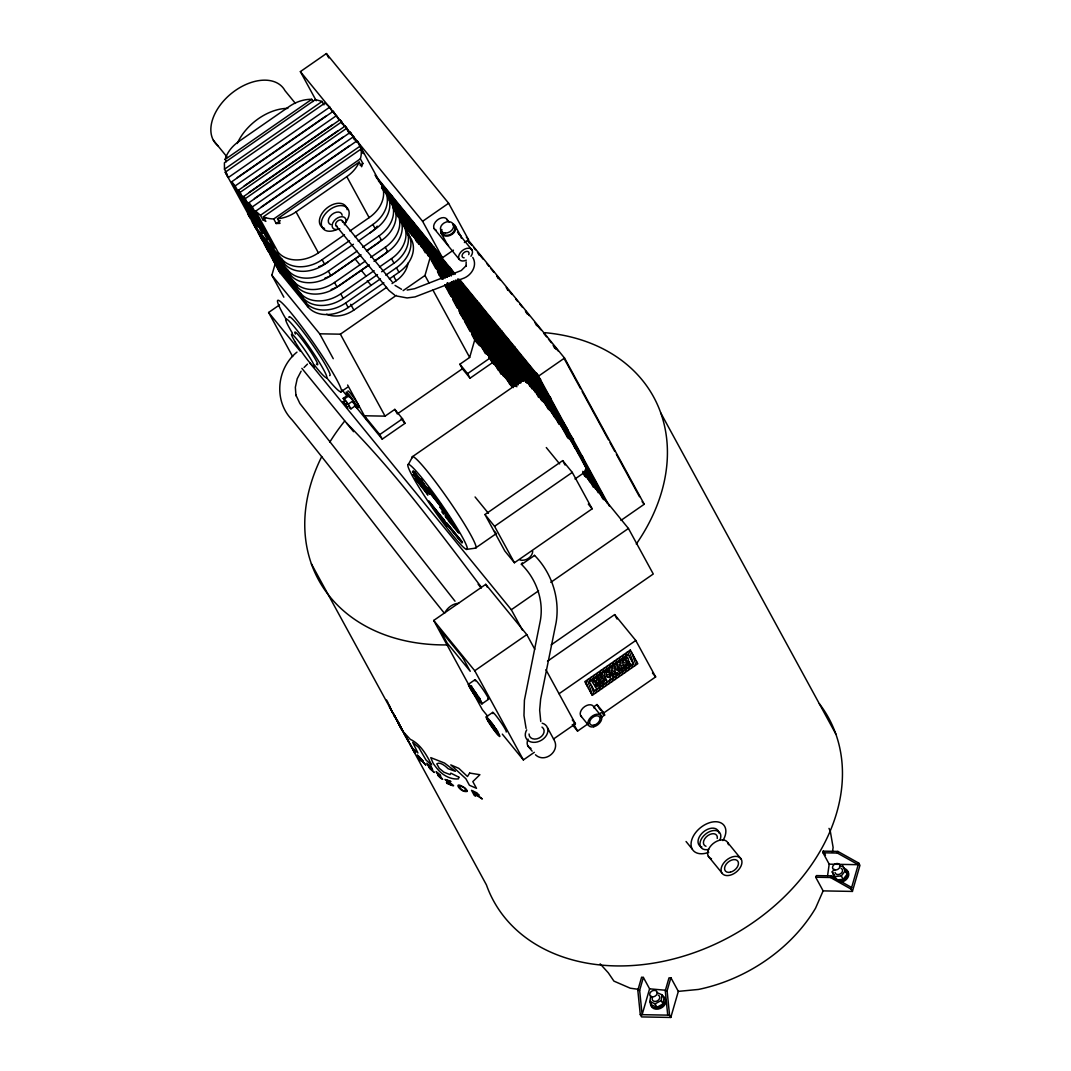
<?xml version="1.0" encoding="UTF-8"?>
<svg xmlns="http://www.w3.org/2000/svg" width="1071" height="1071" viewBox="0 0 1071 1071"><rect width="100%" height="100%" fill="white"/><g stroke="black" fill="none" stroke-linecap="round" stroke-linejoin="round"><path stroke-width="1.5" d="M827.588 875.609L829.195 864.163L822.997 852.784L823.224 851.15L837.857 851.418L858.701 863.065L859.946 865.341L852.409 891.42L823.13 890.885L815.687 877.229L816.397 875.596L830.909 875.864L851.632 887.511M832.448 852.168L833.118 847.429L830.253 830.989L828.994 828.392M656.818 992.496L662.065 994.839L663.926 998.252L663.056 1003.929L656.951 1007.262L651.704 1004.919L649.843 1001.505L650.713 995.829M663.056 1003.929L661.195 1000.515L662.065 994.839M283.842 297.189L271.86 275.234L275.421 262.944M403.138 290.629L424.973 275.488L430.301 257.04L400.152 220.117M470.062 378.183L462.377 368.772L459.901 364.22L469.66 357.446L474.989 339.012L490.344 357.834L467.572 373.632L470.062 378.183L492.834 362.386M667.728 1015.134L665.278 990.715L668.987 977.89L670.888 977.716L678.331 991.371L670.794 1017.45L641.529 1016.915L640.284 1014.639L637.821 990.327L641.609 977.18L643.376 977.421L649.588 988.814L642.118 1014.665L639.641 990.354L643.376 977.421M670.794 1017.45L669.549 1015.174L667.113 990.755L670.888 977.716M822.997 852.784L837.388 853.052L837.857 851.418M815.687 877.229L830.44 877.497L830.909 875.864M852.409 891.42L851.164 889.144L858.701 863.065M361.007 149.07A31.019 23.522 -28.6 0 1 360.365 158.843L362.841 163.394L361.637 166.701L359.16 162.149L277.509 218.805L280 223.37L276.211 223.518L273.721 218.966A31.019 23.522 -28.6 0 1 263.359 216.824L265.849 221.376L262.917 219.85L260.44 215.298L255.701 211.148L357.205 140.703L363.484 153.622L361.007 149.07L263.359 216.824M599.814 682.508L599.773 683.646A2.008 1.299 -39.2 0 0 600.269 684.061A1.58 1.017 -39.2 0 0 600.844 684.101L601.795 683.713A3.026 1.955 -39.2 0 0 602.812 682.896L602.853 681.41L601.393 682.414L602.504 682.495L601.808 683.218L600.376 682.977L602.451 680.969L600.416 681.758M823.13 890.885L815.567 908.168A143.166 108.532 -28.6 0 1 698.439 989.443L678.331 991.371M586.038 683.927L588.046 679.402M587.283 686.203L591.299 677.14M588.515 688.479L590.536 683.954M592.544 679.416L594.552 674.877M589.76 690.768L591.768 686.23M595.797 677.153L597.805 672.628M591.005 693.044L593.013 688.506M599.05 674.904L601.059 670.366M592.25 695.32L594.258 690.782L633.296 663.685L628.329 654.582L630.337 650.043L637.794 663.712L592.25 695.32L584.793 681.651L630.337 650.043M602.304 672.642L604.312 668.103M595.503 693.057L597.511 688.519M605.557 670.392L607.565 665.854M598.756 690.795L600.764 686.27M608.81 668.13L610.818 663.592M602.009 688.546L604.017 684.008M612.063 665.867L614.071 661.343M605.262 686.283L607.27 681.745M615.316 663.618L617.324 659.08M608.515 684.034L610.524 679.496M618.569 661.356L620.578 656.818M611.769 681.772L613.777 677.233M621.823 659.093L623.831 654.568M615.022 679.509L617.03 674.984M625.076 656.844L627.084 652.306M618.275 677.26L620.283 672.722M621.528 674.998L623.536 670.459M629.574 656.858L631.582 652.319M624.781 672.735L626.789 668.21M630.819 659.134L632.827 654.609M628.034 670.486L630.043 665.948M632.051 661.409L634.072 656.884M631.288 668.224L635.304 659.16M634.541 665.961L636.549 661.436M493.49 337.432L492.285 339.882L487.278 336.749L451.654 281.66M408.439 464.292L412.71 456.5L523.317 379.75M301.125 371.209L297.203 378.732L295.355 387.274L295.957 395.748L295.77 394.784L299.88 403.499L455.014 601.206M521.269 564.096L522.353 562.864M534.549 555.461L521.979 564.176M834.081 875.288L832.221 871.874L834.242 869.277M841.297 875.931L845.327 870.736L847.188 874.15L843.172 879.358L836.612 879.92L834.751 876.506L841.297 875.931L843.172 879.358M296.962 352.118C276.532 368.571 273.533 401.063 292.075 419.845C343.831 483.128 392.535 548.821 443.796 612.492M304.057 367.487L307.457 364.1M316.253 100.754L300.375 71.61L326.401 53.55L448.629 203.249L468.496 239.676L464.386 242.528M226.356 161.708L225.111 159.432L311.755 99.308L313 101.584M226.342 172.618L224.482 169.205L322.117 101.437L323.978 104.864M247.602 213.196A31.019 23.522 -28.6 0 0 250.627 218.538L225.258 172.217L325.035 102.977L329.774 107.127L332.171 111.518M228.27 177.558L329.774 107.127M237.267 177.599L325.758 116.19M231.711 181.762L235.138 185.952L257.482 226.932L254.055 222.741L231.711 181.762L333.201 111.317L339.025 119.912M235.138 185.952L336.629 115.521M244.121 185.993L332.612 124.584M238.565 190.156L262.623 233.237L238.565 190.156L340.056 119.724L344.166 126.204M240.279 192.258L341.769 121.813M249.262 192.285L337.753 130.89M243.706 196.448L267.763 239.529L243.706 196.448L345.197 126.017L350.11 133.969M245.42 198.55L346.924 128.118M254.403 198.59L342.894 137.182M248.847 202.754L252.274 206.944L274.618 247.923L271.191 243.733L248.847 202.754L350.351 132.309L356.964 142.363M252.274 206.944L353.778 136.512M261.257 206.984L349.748 145.576M260.44 215.298L360.217 146.058M262.917 219.85L265.662 217.949M273.721 218.966L360.365 158.843M276.211 223.518L280.267 220.693M360.137 165.269L362.841 163.394M277.509 218.805A31.019 23.522 -28.6 0 0 296.051 211.884L346.803 176.661A31.019 23.522 -28.6 0 0 359.16 162.149M255.701 211.148L278.045 252.127A31.019 23.522 -28.6 0 0 318.395 252.863L344.46 234.777M349.949 230.975L369.147 217.641A31.019 23.522 -28.6 0 0 379.549 181.695L357.205 140.703M250.547 217.011A31.019 23.522 -28.6 0 0 254.349 225.379L281.767 258.954A31.019 23.522 -28.6 0 0 322.13 259.691L349.561 240.654M355.036 236.852L372.869 224.482A31.019 23.522 -28.6 0 0 383.271 188.523L385.747 193.075A31.019 23.522 -28.6 0 1 375.359 229.033L358.169 241.189M254.349 225.379L256.826 229.93L284.243 263.506A31.019 23.522 -28.6 0 0 324.607 264.242L353.417 244.255M292.637 356.549L268.607 312.478L279.504 304.927M256.745 228.391A31.019 23.522 -28.6 0 0 260.548 236.758L287.979 270.334A31.019 23.522 -28.6 0 0 328.328 271.083L357.138 251.096M362.627 247.281L379.08 235.861A31.019 23.522 -28.6 0 0 389.469 199.902L391.959 204.454A31.019 23.522 -28.6 0 1 381.557 240.413L366.469 250.882M260.548 236.758L263.038 241.31L290.455 274.899A31.019 23.522 -28.6 0 0 330.819 275.635L360.994 254.697M360.418 255.326L333.978 273.667A25.851 19.599 -28.6 0 1 324.941 278.125M367.018 250.748L376.282 244.322A25.851 19.599 -28.6 0 0 381.33 239.998M262.957 239.784A31.019 23.522 -28.6 0 0 266.759 248.137L294.177 281.727A31.019 23.522 -28.6 0 0 334.54 282.463L365.251 261.15M370.593 257.442L385.292 247.24A31.019 23.522 -28.6 0 0 395.681 211.282L393.566 208.698M453.421 250.132L442.47 257.736L422.603 221.309L448.629 203.249M411.625 234.669L415.521 231.965M266.759 248.137L269.236 252.689L296.667 286.278A31.019 23.522 -28.6 0 0 337.017 287.015L368.571 265.126M374.06 261.311L387.769 251.792A31.019 23.522 -28.6 0 0 398.158 215.847M369.267 264.872L340.19 285.06A25.851 19.599 -28.6 0 1 331.153 289.505M374.555 261.204L382.481 255.701A25.851 19.599 -28.6 0 0 387.528 251.39M269.946 254.175A31.019 23.522 -28.6 0 0 272.971 259.53L300.389 293.106A31.019 23.522 -28.6 0 0 340.739 293.842L374.127 270.682M379.469 266.974L391.491 258.633A31.019 23.522 -28.6 0 0 401.893 222.674L399.778 220.091M272.436 258.727A31.019 23.522 -28.6 0 0 275.448 264.082L302.865 297.658A31.019 23.522 -28.6 0 0 343.229 298.394L377.514 274.604M381.637 271.753L393.981 263.185A31.019 23.522 -28.6 0 0 404.369 227.226M274.912 263.279A31.019 23.522 -28.6 0 0 277.925 268.634L305.355 302.209A31.019 23.522 -28.6 0 0 345.705 302.959L380.433 278.862M385.774 275.153L396.457 267.737A31.019 23.522 -28.6 0 0 406.86 231.778L409.336 236.33A31.019 23.522 -28.6 0 1 398.948 272.288L389.335 278.955M412.215 220.666L428.239 245.46L431.426 248.941L434.023 247.133M277.402 267.83A31.019 23.522 -28.6 0 0 280.415 273.185L307.832 306.761A31.019 23.522 -28.6 0 0 348.195 307.511L383.86 282.757M326.601 314.218A25.851 19.599 -28.6 0 0 353.845 310.095L386.591 287.376M392.04 283.587L396.136 280.749A25.851 19.599 -28.6 0 0 408.024 263.131M271.86 275.234L319.68 333.804L340.377 334.179L396.324 295.368M449.365 276.09L444.063 267.455L446.674 265.648M440.556 277.041L445.764 273.426M340.819 391.919L347.446 387.327M344.567 400.728L343.202 398.399L348.075 395.012L353.122 400.782L355.867 405.454L350.993 408.841L349.842 408.279M343.202 398.399L344.353 398.961L349.226 395.574M350.993 408.841L348.249 404.169L353.122 400.782M487.278 336.749L491.174 334.032M382.227 439.137L379.736 434.585L364.368 415.762L385.065 416.15L394.824 409.376L402.509 418.788L404.999 423.34L382.227 439.137L354.381 405.039M462.377 368.772L397.314 413.928L394.824 409.376M379.736 434.585L402.509 418.788M609.439 506.222L538.512 376.135L564.537 358.075L467.612 239.355M484.962 514.549L562.677 460.624L572.275 472.391L592.143 508.819L514.428 562.744L504.816 550.976L484.962 514.549L494.561 526.316L514.428 562.744M494.561 526.316L572.275 472.391M466.568 549.396A51.703 4.753 55.2 0 0 428.387 486.167A51.703 4.753 55.2 0 0 417.57 484.976A51.703 4.753 55.2 0 0 466.568 549.396L475.31 548.165L495.793 533.947M575.007 478.978L585.931 471.401A55.679 5.114 55.2 0 0 557.201 420.341A55.679 5.114 55.2 0 0 522.648 381.115M469.567 686.243L433.701 620.457L485.752 584.338L526.798 634.621L534.777 649.24M620.952 520.412L644.233 504.24L564.537 358.075M522.541 630.297L511.322 609.734L538.566 590.831M550.815 582.329L628.436 528.458L583.066 472.887M534.335 752.311L523.371 759.928L474.748 670.741L526.798 634.621M468.482 684.249L474.989 679.724M551.137 644.876L653.27 574.002L628.436 528.458M481.91 703.888A11.928 1.098 55.2 0 0 473.087 689.296A11.928 1.098 55.2 0 0 470.597 689.014A11.928 1.098 55.2 0 0 481.91 703.888L488.416 699.363M547.535 661.195L614.647 614.607L635.772 640.485L655.639 676.912L602.223 713.982M486.274 716.874L492.78 712.349M559.075 693.713L635.772 640.485M628.329 654.582L589.291 681.678L594.258 690.782M593.749 706.793L597.002 704.531L602.759 711.586L604.646 715.04L600.737 717.757A7.952 5.141 -39.2 0 0 599.506 713.848L593.749 706.793A7.952 5.141 -39.2 0 1 594.606 707.811M553.506 739.003L575.422 723.795L545.929 669.71M599.506 713.848L602.759 711.586M572.275 724.625L577.564 731.091L588.515 723.487M346.589 423.112C395.922 472.873 438.601 530.921 481.254 587.069M649.843 1001.505L655.091 1003.848L661.195 1000.515M606.373 674.02L608.435 674.984L610.068 673.846L608.328 672.468A1.767 1.138 -39.2 0 0 608.823 671.544L607.618 669.763L603.937 672.039L605.329 677.14L606.896 676.042L606.347 674.034M665.265 990.233L649.588 988.814M839.53 866.385L842.81 866.104L847.188 874.15M407.154 290.054L414.597 288.701L461.266 270.535L466.34 265.514L466.059 266.184L466.166 261.873M829.195 864.163L858.232 864.699L837.388 853.052M665.278 990.715L667.113 990.755M637.821 990.327L639.641 990.354M640.284 1014.639L669.549 1015.174M638.102 989.296L630.27 988.198L613.924 981.116L608.301 972.829L600.162 963.846M401.585 289.277L395.065 285.421M396.805 296.038L407.114 297.952L415.079 296.895L462.685 278.594C471.12 275.957 477.84 265.769 472.766 257.428M322.117 101.437L315.41 99.59L224.401 162.752L224.482 169.205M355.867 405.454L352.774 402.281M830.44 877.497L851.164 889.144M446.955 783.41C466.206 791.71 435.683 775.35 450.931 781.589L444.947 779.434L451.614 785.097L446.393 782.473M394.583 295.007L388.934 290.469L335.946 225.579M535.473 754.774C544.724 763.569 560.267 751.32 554.243 740.262M416.405 240.828L424.919 248.164M453.943 273.185L440.556 261.645L435.924 254.871L435.054 248.793M412.509 748.214L417.931 752.967L412.696 742.377L418.734 747.464L426.03 760.062L431.64 764.962C426.767 755.189 420.622 744.117 410.287 739.338L403.901 732.444M348.785 406.431C350.632 407.502 344.273 398.519 345.17 401.264M502.995 347.486L530.279 378.786M502.567 347.861L512.46 359.2M520.145 368.022L522.34 370.539M525.647 374.328L527.842 376.845M500.853 357.004L521.59 380.794M500.452 357.419L521.336 381.356M532.14 751.146L527.842 745.885M466.38 237.106L468.496 239.676M471.668 245.085L467.826 240.373L469.419 243.291M473.583 247.441L475.511 249.784M479.353 254.496L483.195 259.195M487.037 263.894L488.952 266.251M490.879 268.607L493.758 272.128M500.478 280.361L496.636 275.662L498.229 278.58M508.163 289.772L512.005 294.485M515.847 299.184L517.762 301.54M519.689 303.896L522.568 307.417M529.288 315.65L525.446 310.951L527.039 313.87M536.973 325.062L540.815 329.761M543.693 333.295L546.571 336.829M548.499 339.172L551.378 342.707M558.098 350.94L554.256 346.228L555.849 349.159M447.102 219.501L449.177 222.058M457.504 232.246L472.07 250.092M434.09 228.538L459.057 259.115M300.375 71.61L422.603 221.309M642.131 501.67L644.233 504.24M375.024 175.149L442.47 257.736M376.256 177.411L455.282 274.189M459.499 279.357L538.512 376.135M378.411 180.812L382.253 185.511L406.137 229.314M381.53 187.907L385.747 193.075M389.402 200.505L426.633 246.102M444.063 267.455L450.275 275.06M455.443 281.392L476.126 306.721M407.221 233.746L409.336 236.33M295.422 103.418L284.94 90.58A43.737 28.234 -39.2 0 0 230.948 93.833A43.737 28.234 -39.2 0 0 218.123 145.884M488.737 357.366L513.411 387.595M546.29 447.558L559.638 463.904M588.3 504.106L592.143 508.819M459.901 364.22L467.572 373.632M342.198 220.666L392.147 281.834M355.13 258.995L359.91 264.858M361.342 270.387L366.121 276.238M367.259 280.656L371.088 285.341M652.467 673.03L655.639 676.912M213.37 140.247L226.998 156.928M534.416 555.26C551.726 572.624 560.12 598.354 556.117 622.532L540.654 698.988L539.664 710.073L540.748 721.493M475.082 496.971L488.43 513.317M494.507 531.363L496.569 533.88M521.403 564.297C536.089 578.648 543.921 600.014 540.386 620.377L524.415 700.193L523.973 715.548L526.089 728.4M401.156 418.627L404.999 423.34M727.825 842.73L741.266 859.196A11.928 7.698 -39.2 0 1 729.86 875.275A11.928 7.698 -39.2 0 1 723.407 863.44A11.928 7.698 -39.2 0 1 741.266 859.196M341.903 389.764L347.111 396.136M598.89 707.985L600.804 710.341M602.732 712.697L604.646 715.04M268.607 312.478L300.268 351.248M309.773 362.882L511.322 609.734M708.306 856.278L721.747 872.745M301.875 368.357L353.591 431.68M478.108 584.19L481.281 588.059M686.056 841.511L692.201 849.035M580.643 715.669L588.327 725.08M572.275 719.926L575.422 723.795M433.701 620.457L474.748 670.741M487.586 716.084L482.325 709.645L471.16 689.175M502.326 734.13L523.371 759.928M536.223 372.681L538.231 375.359M344.353 398.961L348.249 404.169M446.098 287.215L467.425 314.968L450.048 283.092M391.758 195.993L394.637 199.996M397.515 203.999L427.249 245.353M453.194 281.419L488.697 330.765M346.616 403.566L347.205 404.41M445.416 272.021L448.093 276.144M399.791 218.779L405.936 228.578M396.926 720.475L311.393 563.868M348.075 395.012L349.454 397.354M393.204 207.613L396.431 213.183M394.315 715.83L395.105 717.195L394.449 715.963M399.055 724.505L397.89 722.443L399.965 726.245L399.51 725.295M399.349 725.04L398.599 723.675L400.929 727.838M401.638 729.244L403.124 731.868L401.009 728.012M413.741 750.61L414.986 752.846L413.165 749.553M413.741 750.637L414.263 751.574L413.928 750.932M393.017 713.125L389.456 706.793L401.505 728.682L398.198 722.805M400.273 726.004L396.698 719.672L414.343 751.802L412.978 749.285M405.199 735.242L408.761 741.574M412.081 747.625L413.848 750.771M401.317 728.655L402.388 730.556L400.059 726.433M406.699 738.24L408.105 740.69L407.676 739.833M410.113 744.291L412.362 748.147M401.478 728.976L400.527 727.276M399.992 726.165L400.474 727.008M396.069 718.494C387.167 702.174 405.427 735.469 396.524 719.15M407.73 740.007L403.874 733.059L407.288 739.271M660.794 412.978L835.822 733.996M842.81 866.104L844.671 869.518M563.855 357.995L580.576 388.653M582.169 391.571L608.435 439.753M610.028 442.671L614.808 451.44M616.401 454.358L639.481 496.703M553.131 345.344L554.724 348.262M535.045 322.706L536.638 325.624M823.224 851.15L825.46 855.247M832.221 871.874L835.982 878.769M506.235 287.43L507.828 290.348M477.425 252.14L479.018 255.059M607.083 503.075L537.829 376.055L533.987 371.356L604.044 499.836M455.55 226.49L461.106 236.691M602.919 498.939L532.073 369L528.231 364.287L568.835 438.749M585.542 469.419L598.287 492.78M567.71 437.865L526.316 361.944L522.474 357.232L559.089 424.397M585.221 469.982L595.57 488.965M584.565 471.12L593.321 487.185M554.778 417.663L520.546 354.889L516.704 350.177L549.343 410.046M584.231 471.682L589.8 481.91M582.771 471.36L585.957 477.197M548.218 409.149L514.79 347.834L510.947 343.122L542.783 401.518M583.24 473.395L584.833 476.314M541.658 400.634L509.02 340.765L505.177 336.066L538.619 397.381M535.098 392.12L503.263 333.71L499.421 329.011L532.059 388.867M530.132 386.511L497.506 326.655L493.664 321.956L527.093 383.271M525.968 382.374L491.736 319.6L487.894 314.901L523.719 380.593M523.384 381.169L485.98 312.545L482.137 307.832L521.938 380.834M440.984 232.782L446.553 242.983A7.952 6.024 -28.6 0 0 448.535 245.42M521.604 381.41L480.21 305.489L476.367 300.777L520.948 382.548M520.626 383.11L474.453 298.434L470.611 293.722L519.167 382.789M562.677 460.624L565.06 465.001M518.833 383.351L468.683 291.366L464.841 286.667L518.177 384.489M517.855 385.051L462.926 284.31L459.084 279.611L516.396 384.73M457.96 278.714L516.865 386.765M457.304 279.852L515.419 386.43M453.796 274.578L447.558 265.501L452.337 274.256M456.969 280.415L514.294 385.547M455.523 280.093L513.625 386.671M452.002 274.819L445.643 263.145L441.801 258.432L451.346 275.957M455.188 280.669L513.304 387.247M454.532 281.793L511.844 386.926M450.222 275.06L439.873 256.089L436.031 251.377L449.566 276.198M453.408 280.91L509.93 384.569M452.752 282.048L504.495 376.938M448.441 275.314L434.116 249.034L430.274 244.322L447.785 276.438M452.431 282.61L503.37 376.055M326.401 53.55L328.784 57.928M450.971 282.289L501.121 374.261M447.464 277.014L428.36 241.966L424.518 237.267L446.005 276.693M450.637 282.851L498.403 370.459M425.897 238.806L431.426 248.941M443.729 271.499L446.888 277.295M449.981 283.989L493.771 364.287M445.67 277.255L422.59 234.91L418.748 230.211L445.014 278.393M448.856 283.092L489.46 357.553M491.054 360.472L492.647 363.39M447.41 282.771L486.408 354.314M443.889 277.496L416.833 227.855L412.991 223.156L443.233 278.634M447.076 283.333L485.283 353.417M446.42 284.471L479.848 345.799M442.912 279.196L411.063 220.8L407.221 216.101L429.511 256.973M446.098 285.047L478.724 344.902M430.301 257.04L442.269 278.996M445.456 284.859L477.465 343.563M431.104 259.892L435.884 268.66M437.477 271.579L441.453 278.875M444.639 284.712L451.011 296.399M452.605 299.318L457.371 308.073M458.964 310.992L463.743 319.76M465.336 322.679L470.115 331.434M471.709 334.353L475.685 341.662M428.387 256.089L405.307 213.745L401.464 209.032L425.348 252.836M421.827 247.562L399.537 206.69L395.694 201.977L418.788 244.322M416.86 241.966L393.78 199.634L389.938 194.922L412.228 235.807M410.313 233.451L388.023 192.566L384.181 187.867L407.261 230.211M395.681 211.282L397.542 214.709M401.893 222.674L403.754 226.088M381.597 186.649L383.19 189.567M393.539 208.55L398.318 217.306M399.911 220.224L401.505 223.156M614.647 614.607L617.03 618.984M350.351 132.309L352.212 135.722M352.828 136.86L354.421 139.779M345.197 126.017L349.28 133.487M340.056 119.724L342.546 124.276M424.973 275.488L428.962 282.811M432.952 290.121L469.66 357.446M333.201 111.317L335.062 114.731M346.803 176.661L369.147 217.641M372.869 224.482L375.359 229.033M379.08 235.861L381.557 240.413M385.292 247.24L387.769 251.792M391.491 258.633L393.981 263.185M396.457 267.737L398.948 272.288M393.767 276.398L396.136 280.749M597.002 704.531L598.261 706.833M350.686 304.298L353.845 310.095M296.051 211.884L318.395 252.863M322.13 259.691L324.607 264.242M328.328 271.083L330.819 275.635M334.54 282.463L337.017 287.015M340.739 293.842L343.229 298.394M345.705 302.959L348.195 307.511M573.587 723.809L577.564 731.091M485.752 584.338L487.345 587.256M340.377 334.179L385.065 416.15M547.509 727.865L553.894 739.579M281.767 258.954L284.243 263.506M287.979 270.334L290.455 274.899M294.177 281.727L296.667 286.278M300.389 293.106L302.865 297.658M305.355 302.209L307.832 306.761M319.68 333.804L333.255 358.691M347.62 385.025L366.858 420.314M225.258 172.217L227.748 176.769L226.958 173.756M272.971 259.53L275.448 264.082M277.925 268.634L280.415 273.185M655.091 1003.848L656.951 1007.262M386.591 700.059L388.157 702.924M388.934 704.357L392.281 712.215M407.047 738.682L407.475 739.552M394.061 715.133L486.421 884.887A190.879 144.719 -28.6 0 0 730.261 936.576A190.879 144.719 -28.6 0 0 819.315 703.66M437.945 268.821L438.815 274.899M581.499 716.686A7.952 5.141 -39.2 0 1 584.659 706.606A7.952 5.141 -39.2 0 1 594.07 707.971M599.867 682.388A2.008 1.299 -39.2 0 1 600.51 681.584M464.145 257.803A3.976 2.57 -39.2 0 1 462.377 254.59A3.976 2.57 -39.2 0 1 466.983 251.39A3.976 2.57 -39.2 0 1 468.737 254.617M453.555 224.053A7.952 6.024 -28.6 0 1 450.289 235.352A7.952 6.024 -28.6 0 1 440.944 229.502M459.124 234.268A7.952 6.024 -28.6 0 1 461.387 238.284M336.669 229.555A15.904 10.268 -39.2 0 1 321.635 220.961A15.904 10.268 -39.2 0 1 342.359 205.686A15.904 10.268 -39.2 0 1 344.353 223.893M339.788 228.699A7.952 5.141 -39.2 0 1 332.197 224.763A7.952 5.141 -39.2 0 1 341.917 216.717A7.952 5.141 -39.2 0 1 344.474 224.816M330.845 224.615A7.952 5.141 -39.2 0 1 331.93 214.495A7.952 5.141 -39.2 0 1 342.158 215.244M532.689 551.19A8.943 6.787 -28.6 0 1 520.011 559.999M324.526 228.444A15.904 10.268 -39.2 0 1 326.695 208.216A15.904 10.268 -39.2 0 1 347.165 209.702M436.205 230.211A7.952 5.141 -39.2 0 1 437.276 220.091A7.952 5.141 -39.2 0 1 447.517 220.84M542.006 727.089A7.952 6.024 -28.6 0 1 539.382 737.919A7.952 6.024 -28.6 0 1 529.034 733.983M466.273 260.173A7.952 5.141 -39.2 0 1 458.683 256.237A7.952 5.141 -39.2 0 1 468.402 248.191A7.952 5.141 -39.2 0 1 470.959 256.29M452.899 224.749A6.962 5.275 -28.6 0 1 450.034 234.629A6.962 5.275 -28.6 0 1 441.868 229.515M337.137 226.289A3.976 2.57 -39.2 0 1 337.539 221.068A3.976 2.57 -39.2 0 1 342.546 222.032M347.888 391.169A9.947 0.91 55.2 0 1 355.518 400.3A9.947 0.91 55.2 0 1 357.848 406.123M348.142 396.029A9.947 0.91 55.2 0 1 348.088 393.606A9.947 0.91 55.2 0 1 356.482 405.601A9.947 0.91 55.2 0 1 355.077 405.922M542.167 723.179A11.928 9.05 -28.6 0 1 546.464 735.308A11.928 9.05 -28.6 0 1 531.015 741.975A11.928 9.05 -28.6 0 1 526.718 729.86M531.002 748.388A11.928 7.698 -39.2 0 1 528.057 739.07M444.84 612.92A11.928 7.698 -39.2 0 1 458.642 603.334M492.955 713.594A11.928 1.098 55.2 0 1 499.14 719.792A11.928 1.098 55.2 0 1 506.195 731.988M497.707 731.252A9.947 0.91 55.2 0 1 492.004 723.313M475.176 680.969A11.928 1.098 55.2 0 1 482.258 688.425A11.928 1.098 55.2 0 1 487.814 698.988M479.928 698.627A9.947 0.91 55.2 0 1 478.576 696.913M477.104 694.918A9.947 0.91 55.2 0 1 471.387 685.775M459.071 532.916A35.785 3.293 55.2 0 1 453.033 526.41M451.935 525.085A35.785 3.293 55.2 0 1 448.093 520.225M447.076 518.9A35.785 3.293 55.2 0 1 445.349 516.61M443.568 514.214A35.785 3.293 55.2 0 1 441.788 511.751M429.511 493.584A35.785 3.293 55.2 0 1 421.171 478.831M412.04 457.879A55.679 5.114 55.2 0 1 446.594 497.091A55.679 5.114 55.2 0 1 475.31 548.165M708.734 852.302A19.88 12.839 -39.2 0 1 691.357 841.378A19.88 12.839 -39.2 0 1 715.107 821.725A19.88 12.839 -39.2 0 1 722.871 840.601M701.866 847.027A11.928 7.698 -39.2 0 1 703.5 831.859A11.928 7.698 -39.2 0 1 718.855 832.97M708.734 849.397A11.928 7.698 -39.2 0 1 700.247 841.726A11.928 7.698 -39.2 0 1 713.808 830.507A11.928 7.698 -39.2 0 1 719.913 840.133M705.99 846.291A7.952 5.141 -39.2 0 1 707.904 835.541A7.952 5.141 -39.2 0 1 717.262 838.459M711.479 858.781A11.928 7.698 -39.2 0 1 713.099 843.613A11.928 7.698 -39.2 0 1 728.454 844.738M237.253 143.501A43.737 28.234 -39.2 0 1 287.858 108.372M544.751 332.666A190.879 144.719 -28.6 0 1 636.281 544.041M447.196 644.903A190.879 144.719 -28.6 0 1 321.755 456.554M329.788 442.136A190.879 144.719 -28.6 0 1 344.701 421.05M664.904 998.239A7.899 5.984 -28.6 0 1 660.446 1008.4A7.899 5.984 -28.6 0 1 650.927 1004.277M663.069 996.043A7.899 5.984 -28.6 0 1 659.83 1007.262A7.899 5.984 -28.6 0 1 650.552 1001.452M658.263 995.2A3.976 3.012 -28.6 0 1 659.147 999.243A3.976 3.012 -28.6 0 1 654.207 1001.331A3.976 3.012 -28.6 0 1 652.467 997.65M846.518 870.321A7.899 5.984 -28.6 0 1 848.219 876.841A7.899 5.984 -28.6 0 1 841.337 882.143M844.323 868.501A7.899 5.984 -28.6 0 1 847.603 875.703A7.899 5.984 -28.6 0 1 838.767 881.192M834.175 879.211A7.899 5.984 -28.6 0 1 833.372 874.592M841.083 868.327A3.976 3.012 -28.6 0 1 840.668 873.682A3.976 3.012 -28.6 0 1 835.032 872.463M425.455 250.895A15.904 1.459 55.2 0 1 428.628 251.765A15.904 1.459 55.2 0 1 441.346 270.709A15.904 1.459 55.2 0 1 436.687 267.643M429.297 255.608A7.952 0.736 55.2 0 1 430.328 255.367A7.952 0.736 55.2 0 1 436.486 264.149A7.952 0.736 55.2 0 1 436.526 265.916M495.779 346.147A107.368 9.867 55.2 0 1 448.508 291.888M501.656 330.792A107.368 9.867 55.2 0 1 503.263 341.917M437.343 258.151A7.952 0.736 55.2 0 1 438.467 259.851M458.736 280.642A107.368 9.867 55.2 0 1 494.882 346.803A107.368 9.867 55.2 0 1 460.088 313.589M449.78 267.161A107.368 9.867 55.2 0 1 453.421 272.596M479.206 303.28A119.296 10.964 55.2 0 1 503.464 356.241M460.155 280.736A119.296 10.964 55.2 0 1 501.697 355.92A119.296 10.964 55.2 0 1 464.56 321.38M508.19 339.373A119.296 10.964 55.2 0 1 502.045 346.254M514.669 346.549A119.296 10.964 55.2 0 1 513.223 349.481M582.919 458.174A55.679 5.114 55.2 0 1 576.72 450.717M538.793 396.056A55.679 5.114 55.2 0 1 551.297 398.8M583.173 457.558A51.703 4.753 55.2 0 1 574.377 447.049M541.19 399.188A51.703 4.753 55.2 0 1 550.963 399.014M549.784 406.217A55.679 5.114 55.2 0 1 543.693 396.524M542.903 395.239A55.679 5.114 55.2 0 1 538.151 387.073M537.495 385.868A55.679 5.114 55.2 0 1 535.821 382.722M532.407 374.341A55.679 5.114 55.2 0 1 540.641 379.495M565.729 426.111A11.928 1.098 55.2 0 1 564.859 427.891M555.367 414.008A11.928 1.098 55.2 0 1 556.036 412.643A11.928 1.098 55.2 0 1 564.256 423.755M573.507 439.471A51.703 4.753 55.2 0 1 565.876 429.15M556.264 415.334A51.703 4.753 55.2 0 1 536.089 381.597M556.559 414.705A7.952 0.736 55.2 0 1 562.088 421.171A7.952 0.736 55.2 0 1 565.207 427.356M558.058 417.69A7.952 0.736 55.2 0 1 557.281 416.351M327.78 262.288A25.851 19.599 -28.6 0 1 318.73 266.733M263.038 241.31A31.019 23.522 -28.6 0 1 259.236 232.943M269.236 252.689A31.019 23.522 -28.6 0 1 265.434 244.335M377.206 226.155A25.851 19.599 -28.6 0 1 370.071 232.943M256.826 229.93A31.019 23.522 -28.6 0 1 253.024 221.563M292.45 333.201A35.785 3.293 55.2 0 1 293.066 325.437A35.785 3.293 55.2 0 1 323.737 369.883A35.785 3.293 55.2 0 1 314.579 365.278M286.332 319.667A55.679 5.114 55.2 0 1 288.916 310.362A55.679 5.114 55.2 0 1 335.263 376.979A55.679 5.114 55.2 0 1 326.883 377.969M288.956 317.511A35.785 3.293 55.2 0 1 311.166 342.72A35.785 3.293 55.2 0 1 329.627 375.56M295.368 334.045A19.88 1.821 55.2 0 1 307.176 346.482A19.88 1.821 55.2 0 1 316.427 364.086M311.755 99.308A31.019 23.522 -28.6 0 0 289.424 106.39L238.672 141.6A31.019 23.522 -28.6 0 0 225.111 159.432M607.27 671.651L606.052 672.976L605.825 672.093L607.27 671.651M610.363 674.864L610.296 677.782L607.257 677.019L609.667 677.474L610.363 674.864M458.857 777.171L458.455 778.858C451.065 779.835 442.618 775.23 437.878 769.473A12.062 2.115 49.4 0 1 433.019 763.047L430.796 757.639L444.532 763.061L455.376 771.307L448.08 768.71C445.63 766.113 439.833 761.414 436.807 763.851L439.271 768.349L443.97 772.231L450.074 774.587L450.824 773.155L458.857 777.171M621.541 669.335L620.805 670.486L621.675 667.019L624.152 668.17L621.541 669.335M621.582 667.755L621.555 668.84L622.465 668.21L621.582 667.755M600.055 674.743L599.787 680.982L601.433 678.88L604.834 677.474L601.688 673.605L600.055 674.743M422.884 760.798L421.987 760.544L425.856 765.109L419.979 758.884L421.09 760.946L420.113 760.075L417.288 754.908L422.884 760.798M611.728 674.743C613.522 677.769 614.352 671.196 611.728 674.743M624.42 665.934C626.428 668.063 625.852 664.716 626.896 664.73L626.856 666.202A3.026 1.955 -39.2 0 1 625.839 667.032L624.888 667.407A1.58 1.017 -39.2 0 1 624.313 667.367A2.008 1.299 -39.2 0 1 623.817 666.952L623.871 665.814A1.874 1.205 -39.2 0 1 624.46 665.064L626.642 664.368L624.42 665.934M623.175 659.99L623.202 661.262A6.6 4.257 -39.2 0 0 623.764 662.427L624.848 663.016A2.289 1.473 -39.2 0 0 626.2 662.708L628.623 660.365L627.954 657.915L625.651 659.508L625.986 660.687C628.838 660.78 622.947 662.052 625.143 658.745C628.369 658.277 627.499 655.385 624.58 657.648A3.052 1.968 -39.2 0 0 623.643 658.732L623.175 659.99M614.5 674.047C610.952 680.313 610.376 670.526 614.5 674.047M459.084 785.953C463.904 795.887 470.303 787.64 459.084 785.953M421.854 759.901L418.6 756.354L421.854 759.901M478.884 795.003L477.425 795.124L482.325 798.979L474.587 794.039L475.711 796.101L474.333 795.512L471.521 790.331L476.956 792.901L478.884 795.003M467.291 791.349C460.557 793.464 451.547 779.219 464.667 787.814A4.097 1.366 37.3 0 1 466.568 789.702L467.291 791.349M343.229 401.478L347.7 408.024L343.229 401.478M412.536 471.615L430.167 494.133L412.536 471.615M426.325 490.478L413.259 474.48L426.325 490.478M462.404 542.247L446.821 523.17L462.404 542.247M469.634 773.061L467.478 776.515L458.83 768.362L450.784 764.881L465.885 778.751L469.433 785.271L476.488 788.323L472.82 781.602L479.888 774.708L469.634 773.061M477.452 794.374L474.279 793.477L473.208 791.523L477.452 794.374M442.564 779.26L440.65 778.108A11.594 2.035 49.4 0 1 437.999 775.565L437.53 774.708L441.533 778.282L436.098 771.656L440.235 775.109L440.676 775.926L437.075 772.727L442.564 779.26M592.999 679.63L591.567 680.62L594.097 684.931L595.637 683.86L595.543 680.54L596.989 682.923L598.515 681.866L598.328 675.935L596.801 676.992L597.029 680.192L595.637 677.796L594.124 678.853L594.271 682.133L592.999 679.63M610.564 667.447L609.118 668.451L610.497 673.552L611.983 672.521L611.246 669.777L613.629 671.383L615.075 670.379L613.696 665.265L612.21 666.296L612.947 669.054L610.564 667.447M616.307 663.458L614.727 664.556L616.12 669.656L617.699 668.558L616.307 663.458M618.703 661.798L617.257 662.802L618.636 667.902L620.109 666.885L619.373 664.127L621.756 665.734L623.215 664.73L621.823 659.629L620.35 660.646L621.086 663.404L618.703 661.798M602.183 676.939L601.367 677.501L601.353 675.721L602.183 676.939M595.342 685.293L594.673 685.761L595.811 687.836L595.985 686.457L598.475 685.989L597.337 683.914L595.784 686.109L595.342 685.293M598.676 682.977L598.006 683.445L599.144 685.52L599.814 685.052L598.676 682.977M603.616 679.55L602.946 680.018L604.084 682.093L604.258 680.714L606.748 680.246L605.61 678.171L604.057 680.366L603.616 679.55M615.022 671.651L614.352 672.119L615.477 674.181L617.82 672.561L615.959 673.364L615.022 671.651M619.574 668.478L617.124 670.66L618.101 669.977L619.051 671.704L619.721 671.236L618.784 669.509L619.574 668.478M629.453 661.61L626.99 663.324L628.128 665.412L630.658 663.645L628.302 664.02C632.492 660.981 625.21 665.399 629.453 661.61M414.691 471.963L413.071 470.945L426.445 487.332L414.691 471.963M461.976 542.769L448.535 526.303L461.976 542.769M431.439 767.291L426.807 763.235L429.632 768.402L434.264 772.459L430.274 768.657L429.23 766.729L432.63 769.714L428.132 764.707L431.774 767.894L431.439 767.291M437.49 499.876L427.342 487.439L442.31 506.757L437.49 499.876M447.223 514.107L431.118 494.374L450.543 519.248L447.223 514.107M452.979 523.117L439.913 507.119L454.8 526.089L452.979 523.117M426.619 492.54L415.093 478.429L427.905 495.083L426.619 492.54M456.701 529.382L445.175 515.258L458.629 532.729L456.701 529.382M444.331 520.131L428.748 501.041L445.603 522.461L444.331 520.131M446.045 523.264L432.604 506.797L447.678 526.249L446.045 523.264M462.779 657.634L439.739 629.4L447.183 643.069L470.236 671.289L462.779 657.634M593.722 726.767A7.952 5.141 -39.2 0 0 601.34 716.044A7.952 5.141 -39.2 0 0 589.425 718.882A7.952 5.141 -39.2 0 0 593.722 726.767M594.003 725.214A5.971 3.856 -39.2 0 0 599.706 717.182A5.971 3.856 -39.2 0 0 590.777 719.297A5.971 3.856 -39.2 0 0 594.003 725.214M445.375 233.063A6.962 5.275 -28.6 0 0 453.394 224.602A6.962 5.275 -28.6 0 0 442.31 224.401A6.962 5.275 -28.6 0 0 445.375 233.063M489.152 722.483A9.947 0.91 55.2 0 0 498.577 734.867A9.947 0.91 55.2 0 0 491.228 722.711A9.947 0.91 55.2 0 0 489.152 722.483M488.376 721.64A11.928 1.098 55.2 0 0 499.688 736.513A11.928 1.098 55.2 0 0 490.879 721.921A11.928 1.098 55.2 0 0 488.376 721.64M471.36 689.858A9.947 0.91 55.2 0 0 480.785 702.241A9.947 0.91 55.2 0 0 473.436 690.085A9.947 0.91 55.2 0 0 471.36 689.858M730.409 872.169A7.952 5.141 -39.2 0 0 738.013 861.459A7.952 5.141 -39.2 0 0 726.111 864.284A7.952 5.141 -39.2 0 0 730.409 872.169M652.025 996.833A3.976 3.012 -28.6 0 0 657.219 992.469A3.976 3.012 -28.6 0 0 651.181 991.559A3.976 3.012 -28.6 0 0 652.025 996.833M834.845 869.973A3.976 3.012 -28.6 0 0 840.039 865.596A3.976 3.012 -28.6 0 0 834.001 864.685A3.976 3.012 -28.6 0 0 834.845 869.973M295.328 342.198A19.88 1.821 55.2 0 0 314.178 366.978A19.88 1.821 55.2 0 0 299.492 342.653A19.88 1.821 55.2 0 0 295.328 342.198"/></g></svg>
